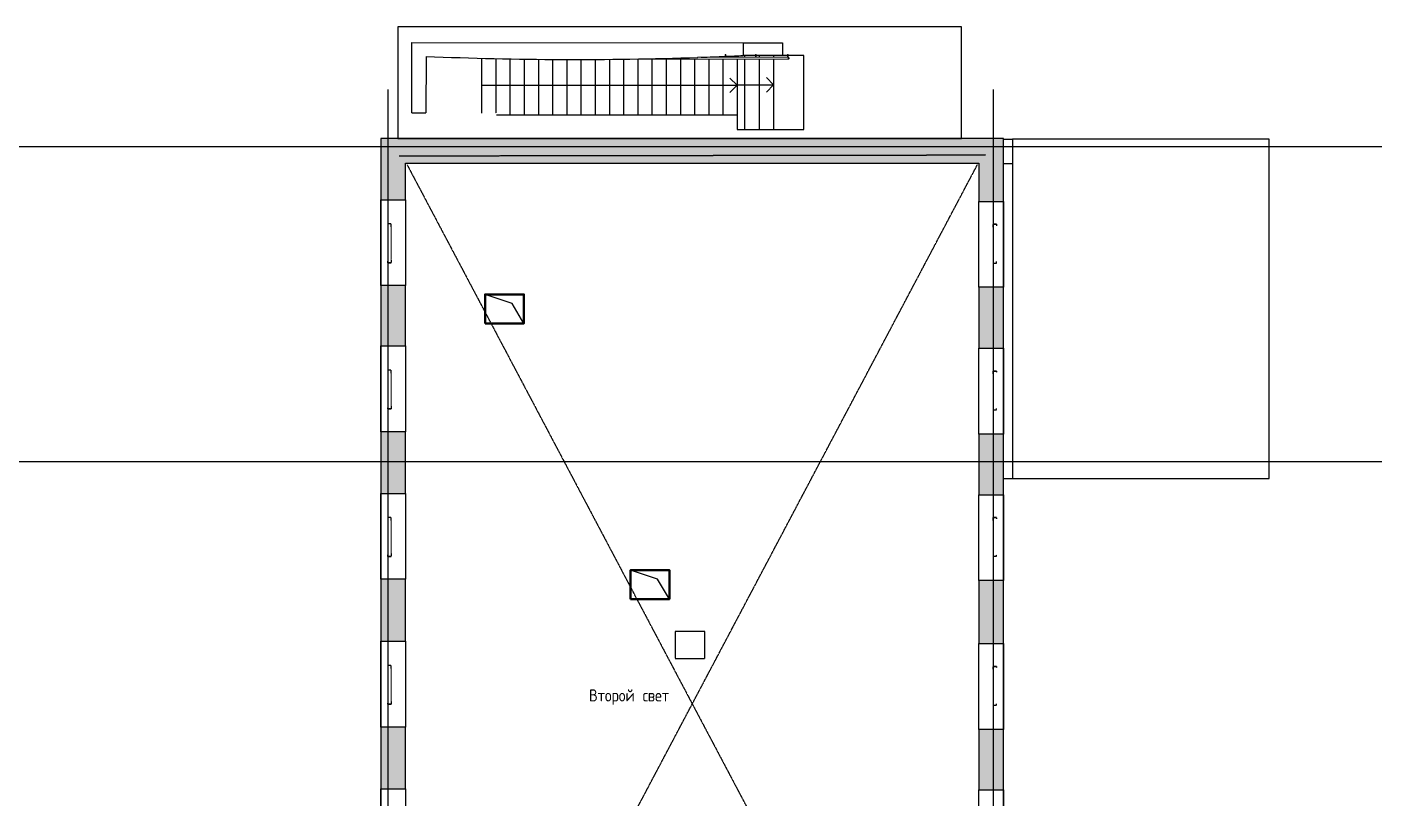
# Model space of a CAD drawing. Header units: millimetres. Extents: x -99936 to 523262, y -63190 to 327013.
# Drawn here: x 11149 to 38965, y 29916 to 45825 of the extents above; entities that cross this region are included whole.
import ezdxf

# ---------------------------------------------------------------- set-up
doc = ezdxf.new("R2010")
doc.units = ezdxf.units.MM
for name, pattern in [('ADSK_Линия сетки', [25, 20, -2.5, 0, -2.5]), ('ADSK_Сверху', [4.5, 3, -1.5]), ('ADSK_Снесено', [4.5, 3, -1.5])]:
    doc.linetypes.add(name, pattern=pattern)
for name, color, linetype, lineweight, true_color in [('_ Окна', 5, 'Continuous', 30, 0x0000ff), ('Линии', 7, 'Continuous', 9, 0x00a600), ('Стены наружные', 1, 'ADSK_Снесено', 18, 0xff0000)]:
    doc.layers.add(name, color=color, linetype=linetype, lineweight=lineweight, true_color=true_color)
for name, color, linetype, lineweight in [('Аннотация', 7, 'Continuous', 9), ('ДУ', 5, 'Continuous', 50), ('Лестницы', 7, 'Continuous', 18), ('Ограждение', 251, 'Continuous', 18), ('Окна', 251, 'Continuous', 18), ('Перекрытие', 7, 'Continuous', 18), ('Стрелки вверх', 7, 'Continuous', 18)]:
    doc.layers.add(name, color=color, linetype=linetype, lineweight=lineweight)
doc.styles.add('GOST Common_2', font='GOST Common_0.ttf', dxfattribs={"width": 0.9, "height": 250})

# ---------------------------------------------------------------- blocks, each defined once
blk = doc.blocks.new('Витраж-тент со смещением вовне - 60мм 30 сдвиг-1466949-01 План 1-го этажа маркировочный')
at = {"layer": '_ Окна', "color": 161, "linetype": 'ADSK_Сверху', "true_color": 0xaaaaff}
for p, q in [((-400, 25), (-400, -45)), ((-400, 25), (-371, 25)), ((-400, -45), (-400, 25)), ((400, 25), (370, 25)), ((400, -45), (400, 25)), ((400, -45), (400, 25)), ((-340, -45), (-400, -45)), ((-340, -35), (-340, -45)), ((340, -35), (340, -45)), ((340, -45), (400, -45))]:
    blk.add_line(p, q, dxfattribs=at)
at = {"layer": 'Окна', "color": 161, "linetype": 'ADSK_Сверху', "true_color": 0xaaaaff}
blk.add_line((-340, -45), (340, -45), dxfattribs=at)
blk = doc.blocks.new('Витраж-тент со смещением вовне - 60мм 30 сдвиг-V7-01 План 1-го этажа маркировочный')
at = {"layer": '_ Окна', "color": 161, "linetype": 'ADSK_Сверху', "true_color": 0xaaaaff}
for p, q in [((-400, 25), (-400, -45)), ((-400, 25), (-370, 25)), ((-400, -45), (-400, 25)), ((400, 25), (370, 25)), ((400, -45), (400, 25)), ((400, -45), (400, 25)), ((-340, -45), (-400, -45)), ((-340, -35), (-340, -45)), ((340, -35), (340, -45)), ((340, -45), (400, -45))]:
    blk.add_line(p, q, dxfattribs=at)
at = {"layer": 'Окна', "color": 161, "linetype": 'ADSK_Сверху', "true_color": 0xaaaaff}
blk.add_line((-340, -45), (340, -45), dxfattribs=at)
blk = doc.blocks.new('Витраж-тент со смещением вовне - 60мм 30 сдвиг-1467065-01 План 1-го этажа маркировочный')
at = {"layer": '_ Окна', "color": 161, "linetype": 'ADSK_Сверху', "true_color": 0xaaaaff}
for p, q in [((-400, 25), (-400, -45)), ((-400, 25), (-370, 25)), ((-400, -45), (-400, 25)), ((400, 25), (370, 25)), ((400, -45), (400, 25)), ((400, -45), (400, 25)), ((-340, -45), (-400, -45)), ((-340, -35), (-340, -45)), ((340, -35), (340, -45)), ((340, -45), (400, -45))]:
    blk.add_line(p, q, dxfattribs=at)
at = {"layer": 'Окна', "color": 161, "linetype": 'ADSK_Сверху', "true_color": 0xaaaaff}
blk.add_line((-340, -45), (340, -45), dxfattribs=at)
blk = doc.blocks.new('Тип перил - Перила_Внутренний_-1199498-01 План 1-го этажа маркировочный')
at = {"layer": 'Ограждение'}
for p, q in [((23454, 45162), (25944, 45159)), ((25944, 45199), (24996, 45200)), ((26566, 45199), (25944, 45199)), ((25944, 45159), (26566, 45159)), ((26868, 45199), (26579, 45199)), ((26579, 45159), (26868, 45159)), ((26868, 45177), (26868, 45182))]:
    blk.add_line(p, q, dxfattribs=at)
at = {"layer": 'Ограждение', "flags": 128}
for points in [[(26579, 45199), (26578, 45199), (26577, 45199), (26576, 45199), (26575, 45199), (26573, 45199), (26572, 45199), (26571, 45199), (26570, 45199), (26569, 45199), (26568, 45199), (26567, 45199), (26566, 45199)], [(26566, 45159), (26567, 45159), (26568, 45159), (26569, 45159), (26571, 45159), (26572, 45159), (26573, 45159), (26574, 45159), (26575, 45159), (26576, 45159), (26578, 45159), (26579, 45159), (26579, 45159)]]:
    blk.add_lwpolyline(points, dxfattribs=at)
blk = doc.blocks.new('Тип перил - D40-138916-01 План 1-го этажа маркировочный')
at = {"layer": 'Ограждение', "flags": 128}
for points in [[(20, 0), (20, 1), (20, 2), (20, 2), (20, 3), (20, 4), (19, 5), (19, 6), (19, 6), (19, 7), (18, 8), (18, 9), (18, 9), (17, 10), (17, 11), (17, 11), (16, 12), (16, 13), (15, 13), (14, 14), (14, 14), (13, 15), (13, 15), (12, 16), (11, 16), (11, 17), (10, 17), (9, 18), (9, 18), (8, 18), (7, 19), (6, 19), (6, 19), (5, 19), (4, 20), (3, 20), (3, 20), (2, 20), (1, 20), (0, 20), (0, 20)], [(0, -20), (1, -20), (2, -20), (2, -20), (3, -20), (4, -20), (5, -19), (6, -19), (6, -19), (7, -19), (8, -18), (9, -18), (9, -18), (10, -17), (11, -17), (11, -17), (12, -16), (13, -16), (13, -15), (14, -14), (14, -14), (15, -13), (15, -13), (16, -12), (16, -11), (17, -11), (17, -10), (18, -9), (18, -9), (18, -8), (19, -7), (19, -6), (19, -6), (19, -5), (20, -4), (20, -3), (20, -3), (20, -2), (20, -1), (20, 0), (20, 0)]]:
    blk.add_lwpolyline(points, dxfattribs=at)
blk = doc.blocks.new('Тип перил - Перила_Внутренний_-V22-01 План 1-го этажа маркировочный')
at = {"layer": 'Ограждение'}
for p, q in [((23454, 45162), (25935, 45159)), ((25002, 45200), (25935, 45199)), ((25935, 45199), (26557, 45199)), ((25935, 45159), (26557, 45159)), ((26579, 45199), (26557, 45199)), ((26579, 45159), (26557, 45159)), ((26579, 45199), (26868, 45199)), ((26579, 45159), (26868, 45159)), ((26868, 45199), (26868, 45159))]:
    blk.add_line(p, q, dxfattribs=at)
blk = doc.blocks.new('Тип перил - Перила_Внутренний_-1199754-01 План 1-го этажа маркировочный')
at = {"layer": 'Ограждение', "flags": 128}
for points in [[(26571, 45199), (26570, 45199), (26569, 45199), (26568, 45199), (26567, 45199), (26566, 45199)], [(26566, 45159), (26567, 45159), (26568, 45159), (26569, 45159), (26571, 45159)], [(26579, 45199), (26578, 45199), (26577, 45199), (26576, 45199), (26575, 45199), (26573, 45199), (26572, 45199)], [(26572, 45159), (26573, 45159), (26574, 45159), (26575, 45159), (26576, 45159), (26578, 45159), (26579, 45159), (26579, 45159)]]:
    blk.add_lwpolyline(points, dxfattribs=at)
blk = doc.blocks.new('Тип перил - D40-V23-01 План 1-го этажа маркировочный')
at = {"layer": 'Ограждение', "flags": 128}
for points in [[(20, 0), (20, 1), (20, 2), (20, 2), (20, 3), (20, 4), (19, 5), (19, 6), (19, 6), (19, 7), (18, 8), (18, 9), (18, 9), (17, 10), (17, 11), (17, 11), (16, 12), (16, 13), (15, 13), (14, 14), (14, 14), (13, 15), (13, 15), (12, 16), (11, 16), (11, 17), (10, 17), (9, 18), (9, 18), (8, 18), (7, 19), (6, 19), (6, 19), (5, 19)], [(10, -17), (11, -17), (11, -17), (12, -16), (13, -16), (13, -15), (14, -14), (14, -14), (15, -13), (15, -13), (16, -12), (16, -11), (17, -11), (17, -10), (18, -9), (18, -9), (18, -8), (19, -7), (19, -6), (19, -6), (19, -5), (20, -4), (20, -3), (20, -3), (20, -2), (20, -1), (20, 0), (20, 0)], [(6, -19), (6, -19), (7, -19), (8, -18), (9, -18), (9, -18)]]:
    blk.add_lwpolyline(points, dxfattribs=at)
blk = doc.blocks.new('Тип перил - Перила_Внутренний_-V24-01 План 1-го этажа маркировочный')
at = {"layer": 'Ограждение'}
for p, q in [((26579, 45199), (26566, 45199)), ((26579, 45159), (26566, 45159))]:
    blk.add_line(p, q, dxfattribs=at)
blk = doc.blocks.new('ADSK_Ограждение_Опоры_Г_образная - D15 высота60 консоль80-139754-01 План 1-го этажа маркировочный')
at = {"layer": 'Линии', "color": 8, "lineweight": 18, "true_color": 0x808080}
for p, q in [((-7.5, 20), (-7.5, 80)), ((0, 80), (-7.5, 80)), ((7.5, 80), (0, 80)), ((7.5, 80), (7.5, 20))]:
    blk.add_line(p, q, dxfattribs=at)
blk = doc.blocks.new('ADSK_Ограждение_Опоры_Г_образная - D15 высота60 консоль80-V25-01 План 1-го этажа маркировочный')
at = {"layer": 'Ограждение'}
for p, q in [((-7.5, 20), (-7.5, 80)), ((0, 80), (-7.5, 80)), ((7.5, 80), (0, 80)), ((7.5, 80), (7.5, 20))]:
    blk.add_line(p, q, dxfattribs=at)
blk = doc.blocks.new('ADSK_Ограждение_Опоры_Г_образная - D15 высота60 консоль80-V26-01 План 1-го этажа маркировочный')
at = {"layer": 'Ограждение'}
for p, q in [((0, 80), (-8, 80)), ((-8, 20), (-8, 80)), ((8, 80), (0, 80)), ((8, 80), (8, 20))]:
    blk.add_line(p, q, dxfattribs=at)

msp = doc.modelspace()

# ---------------------------------------------------------------- hatches: boundary and pattern name
at = {"layer": 'Стены наружные', "linetype": 'Continuous', "lineweight": 25, "true_color": 0x636466}
msp.add_hatch(color=251, dxfattribs=at).paths.add_polyline_path([(27800.627, 43015.127), (30807.016, 43015.127), (30807.016, 43525.127), (18455.835, 43525.127), (18455.835, 43015.127), (23341.691, 43015.127)])
h = msp.add_hatch(color=251, dxfattribs=at)
h.paths.add_polyline_path([(31317.016, 20934.059), (31317.016, 22264.92), (30807.016, 22264.92), (30807.016, 20934.059)])
h.paths.add_polyline_path([(30807.016, 24034.92), (31317.016, 24034.92), (31317.016, 25282.897), (30807.016, 25282.897)])
h.paths.add_polyline_path([(31317.016, 27052.897), (31317.016, 28312.873), (30807.016, 28312.873), (30807.016, 27052.897)])
h.paths.add_polyline_path([(31317.016, 30082.873), (31317.016, 31332.84), (30807.016, 31332.84), (30807.016, 30082.873)])
h.paths.add_polyline_path([(31317.016, 33102.84), (31317.016, 34405.128), (30807.016, 34405.128), (30807.016, 33102.84)])
h.paths.add_polyline_path([(31317.016, 36175.128), (31317.016, 37426.126), (30807.016, 37426.126), (30807.016, 36175.128)])
h.paths.add_polyline_path([(31317.016, 39196.126), (31317.016, 40455.128), (30807.016, 40455.128), (30807.016, 39196.126)])
h.paths.add_polyline_path([(31317.016, 42225.128), (31317.016, 43525.127), (30807.016, 43525.127), (30807.016, 42225.128)])
h = msp.add_hatch(color=251, dxfattribs=at)
h.paths.add_polyline_path([(18455.835, 20408.632), (18965.835, 20408.632), (18965.835, 22247.07), (18455.835, 22247.07), (18455.835, 20652.473)])
h.paths.add_polyline_path([(18882.756, 24017.07), (18965.835, 24017.07), (18965.835, 25289.208), (18455.835, 25289.208), (18455.835, 24017.07)])
h.paths.add_polyline_path([(18455.835, 27059.208), (18965.835, 27059.208), (18965.835, 28334.137), (18455.835, 28334.137), (18455.835, 27100.047)])
h.paths.add_polyline_path([(18882.756, 30104.137), (18965.835, 30104.137), (18965.835, 31381.187), (18455.835, 31381.187), (18455.835, 30104.137)])
h.paths.add_polyline_path([(18455.835, 33151.187), (18965.835, 33151.187), (18965.835, 34431.155), (18455.835, 34431.155), (18455.835, 33474.196)])
h.paths.add_polyline_path([(18965.835, 36201.155), (18965.835, 37474.168), (18455.835, 37474.168), (18455.835, 36201.155), (18882.756, 36201.155)])
h.paths.add_polyline_path([(18882.756, 39244.168), (18965.835, 39244.168), (18965.835, 40490.185), (18455.835, 40490.185), (18455.835, 39244.168)])
h.paths.add_polyline_path([(18882.756, 42260.185), (18965.835, 42260.185), (18965.835, 43015.127), (18455.835, 43015.127), (18455.835, 42260.185)])

# ---------------------------------------------------------------- linework, layer by layer
at = {"linetype": 'ADSK_Линия сетки', "lineweight": 25}
for p, q in [((18609.91, -4984.787), (18609.91, 44534.787)), ((31109.91, -4984.787), (31109.91, 44534.787)), ((-11086.225, 43356.788), (57141.718, 43356.788)), ((-11086.225, 36856.788), (57141.718, 36856.788))]:
    msp.add_line(p, q, dxfattribs=at)
at = {"color": 251, "lineweight": 25, "true_color": 0x636466}
msp.add_lwpolyline([(11305.236, 20918.632), (11305.236, 17842.184), (18515.92, 17781.121), (38729.704, 17793.798), (38729.704, 20934.059), (31317.016, 20934.059), (31317.016, 43525.127), (18455.835, 43525.127), (18455.835, 20918.632), (11305.236, 20918.632)], dxfattribs=at)
at = {"layer": 'ДУ', "lineweight": 25}
for p, q in [((21165.845, 40117.167), (20609.911, 40303.22)), ((21409.911, 39707.22), (21165.845, 40117.167)), ((24170.088, 34430.925), (23614.153, 34616.977)), ((24414.153, 34020.977), (24170.088, 34430.925))]:
    msp.add_line(p, q, dxfattribs=at)
at = {"layer": 'ДУ'}
for points in [[(20609.911, 39707.22), (20609.911, 40307.22), (21409.911, 40307.22), (21409.911, 39707.22)], [(23614.153, 34020.977), (23614.153, 34620.977), (24414.153, 34620.977), (24414.153, 34020.977)]]:
    msp.add_lwpolyline(points, close=True, dxfattribs=at)
at = {"layer": 'Лестницы', "color": 251, "linetype": 'ADSK_Снесено', "lineweight": 25, "true_color": 0x636466}
for p, q in [((20536.619, 45180.577), (20536.619, 44046.99)), ((20536.619, 45180.577), (20536.619, 44046.99)), ((20829.819, 45173.872), (20829.819, 44045.226)), ((20829.819, 45173.872), (20829.819, 44045.226)), ((21123.019, 45167.167), (21123.019, 44012.329)), ((21123.019, 45167.167), (21123.019, 44012.329)), ((21416.219, 45162.436), (21416.219, 44012.329)), ((21416.219, 45162.436), (21416.219, 44012.329)), ((21709.419, 45159.46), (21709.419, 44012.329)), ((21709.419, 45159.46), (21709.419, 44012.329)), ((22002.619, 45156.484), (22002.619, 44012.329)), ((22002.619, 45156.484), (22002.619, 44012.329)), ((22295.819, 45154.777), (22295.819, 44012.329)), ((22295.819, 45154.777), (22295.819, 44012.329)), ((22589.019, 45155.528), (22589.019, 44012.329)), ((22589.019, 45155.528), (22589.019, 44012.329)), ((22882.219, 45156.28), (22882.219, 44012.329)), ((22882.219, 45156.28), (22882.219, 44012.329)), ((23175.419, 45157.596), (23175.419, 44012.329)), ((23175.419, 45157.596), (23175.419, 44012.329)), ((23468.619, 45161.845), (23468.619, 44012.329)), ((23468.619, 45161.845), (23468.619, 44012.329)), ((23761.819, 45161.543), (23761.819, 44012.329)), ((23761.819, 45161.543), (23761.819, 44012.329)), ((24055.019, 45161.241), (24055.019, 44012.329)), ((24055.019, 45161.241), (24055.019, 44012.329)), ((24348.219, 45160.94), (24348.219, 44012.329)), ((24348.219, 45160.94), (24348.219, 44012.329)), ((24641.419, 45160.638), (24641.419, 44012.329)), ((24641.419, 45160.638), (24641.419, 44012.329)), ((24934.619, 45160.337), (24934.619, 44012.329)), ((24934.619, 45160.337), (24934.619, 44012.329)), ((25227.819, 45206.624), (25227.819, 45200.035)), ((25227.819, 45206.624), (25227.819, 45200.035)), ((25227.819, 45160.035), (25227.819, 44012.329)), ((25227.819, 45160.035), (25227.819, 44012.329)), ((25521.019, 45218.565), (25521.019, 45199.734)), ((25521.019, 45218.565), (25521.019, 45199.734)), ((25521.019, 45159.733), (25521.019, 44012.329)), ((25521.019, 45159.733), (25521.019, 44012.329)), ((25795.159, 45229.729), (25814.219, 45229.729)), ((25814.219, 45229.729), (25814.219, 45199.432)), ((25814.219, 45159.432), (25814.219, 44012.329)), ((20841.615, 44012.329), (21123.019, 44012.329)), ((21123.019, 44012.329), (21416.219, 44012.329)), ((21416.219, 44012.329), (21709.419, 44012.329)), ((21709.419, 44012.329), (22002.619, 44012.329)), ((22002.619, 44012.329), (22295.819, 44012.329)), ((22295.819, 44012.329), (22589.019, 44012.329)), ((22589.019, 44012.329), (22882.219, 44012.329)), ((22882.219, 44012.329), (23175.419, 44012.329)), ((23175.419, 44012.329), (23468.619, 44012.329)), ((23468.619, 44012.329), (23761.819, 44012.329)), ((23761.819, 44012.329), (24055.019, 44012.329)), ((24055.019, 44012.329), (24348.219, 44012.329)), ((24348.219, 44012.329), (24641.419, 44012.329)), ((24641.419, 44012.329), (24934.619, 44012.329)), ((24934.619, 44012.329), (25227.819, 44012.329)), ((25227.819, 44012.329), (25521.019, 44012.329)), ((25521.019, 44012.329), (25814.219, 44012.329))]:
    msp.add_line(p, q, dxfattribs=at)
at = {"layer": 'Лестницы', "color": 251, "lineweight": 25, "true_color": 0x636466}
for p, q in [((25967.654, 45239.308), (25967.654, 45199.308)), ((25967.654, 45239.308), (25967.654, 45199.308)), ((25967.654, 45159.299), (25967.654, 43709.215)), ((25967.654, 45159.299), (25967.654, 43709.215)), ((26267.654, 45239.308), (26267.654, 45199.308)), ((26267.654, 45239.308), (26267.654, 45199.308)), ((26267.654, 45159.299), (26267.654, 43709.694)), ((26267.654, 45159.299), (26267.654, 43709.694)), ((26567.654, 45239.308), (26567.654, 45198.922)), ((26567.654, 45159.677), (26567.654, 43710.173)), ((25814.219, 44012.329), (25814.703, 43708.971)), ((25814.703, 43708.971), (25967.654, 43709.215)), ((25967.654, 43709.215), (26267.654, 43709.694)), ((26267.654, 43709.694), (26567.654, 43710.173))]:
    msp.add_line(p, q, dxfattribs=at)
at = {"layer": 'Линии', "color": 251, "lineweight": 25, "true_color": 0x636466}
for p, q in [((19099.586, 44055.25), (19093.585, 45506.345)), ((19093.585, 45506.345), (25934.994, 45499.308)), ((25934.994, 45499.308), (25934.726, 45239.308)), ((25934.86, 45499.308), (26747.654, 45499.308)), ((25934.86, 45499.308), (25934.86, 45239.308)), ((26747.654, 45499.308), (26747.654, 45239.308)), ((19391.847, 45218.645), (19384.086, 44054.765)), ((25934.726, 45239.308), (25934.539, 45239.308)), ((25934.722, 45235.413), (25934.539, 45239.308)), ((26194.915, 45239.308), (25934.86, 45239.308)), ((26747.654, 45239.308), (26209.404, 45239.308)), ((19099.586, 44055.25), (19284.092, 44056.013)), ((19284.088, 44055.431), (19284.092, 44056.013)), ((19284.088, 44055.431), (19384.086, 44054.765)), ((31317.016, 43512.621), (31501.287, 43512.621)), ((31501.344, 43002.621), (31317.016, 43002.621)), ((31502.016, 37016.449), (31502.016, 36509.089)), ((31317.016, 36509.089), (31502.038, 36509.089))]:
    msp.add_line(p, q, dxfattribs=at)
at = {"layer": 'Линии', "color": 251, "linetype": 'ADSK_Сверху', "lineweight": 25, "true_color": 0x636466}
for p, q in [((18997.835, 42983.127), (30775.016, 20733.793)), ((18997.835, 20729.565), (30775.016, 42983.127))]:
    msp.add_line(p, q, dxfattribs=at)
at = {"layer": 'Линии', "color": 251, "lineweight": 25, "true_color": 0x636466}
for start, end in [(267.59736909, 271.96915062), (272.02208202, 272.40940839), (272.42070586, 272.69629459)]:
    msp.add_arc((22474.996, 118699.704), 73545.713, start, end, dxfattribs=at)
at = {"layer": 'Перекрытие', "color": 251, "lineweight": 25, "true_color": 0x636466}
for p, q in [((26567.654, 45239.308), (26567.654, 45198.922)), ((26567.654, 45159.677), (26567.654, 43710.173)), ((26853.533, 45239.308), (26747.654, 45239.308)), ((27187.654, 45239.308), (26868.022, 45239.308)), ((27187.654, 43711.162), (27187.654, 45239.308)), ((26567.654, 43710.173), (27187.654, 43711.162)), ((36800.451, 43512.621), (31501.287, 43512.621)), ((31501.287, 43512.621), (31502.073, 36509.089)), ((36800.451, 36509.089), (36800.451, 43512.621)), ((31502.073, 36509.089), (36800.451, 36509.089))]:
    msp.add_line(p, q, dxfattribs=at)
at = {"layer": 'Перекрытие', "color": 251, "linetype": 'ADSK_Сверху', "lineweight": 25, "true_color": 0x636466}
for p, q in [((18832.618, 43166.51), (30950.44, 43185.439)), ((25149.574, 33351.632), (24536.574, 33351.632)), ((24536.574, 33351.632), (24536.574, 32798.632)), ((25149.574, 32798.632), (25149.574, 33351.632)), ((24536.574, 32798.632), (25149.574, 32798.632))]:
    msp.add_line(p, q, dxfattribs=at)
at = {"layer": 'Перекрытие', "color": 251, "lineweight": 25, "true_color": 0x636466}
msp.add_lwpolyline([(18806.091, 43525.127), (30447.429, 43525.127), (30447.429, 45825.165), (18806.091, 45825.165)], close=True, dxfattribs=at)
at = {"layer": 'Стены наружные', "color": 251, "linetype": 'Continuous', "lineweight": 25, "true_color": 0x636466}
for p, q in [((31317.016, 43525.127), (18455.835, 43525.127)), ((18455.835, 43525.127), (18455.835, 42260.185)), ((31317.016, 42225.128), (31317.016, 43525.127)), ((18965.835, 43015.127), (30807.016, 43015.127)), ((18965.835, 42260.185), (18965.835, 43015.127)), ((30807.016, 43015.127), (30807.016, 42225.128)), ((18455.835, 42260.185), (18965.835, 42260.185)), ((18455.835, 40490.185), (18455.835, 42260.185)), ((18965.835, 42260.185), (18965.835, 40490.185)), ((30807.016, 42225.128), (31317.016, 42225.128)), ((30807.016, 40455.128), (30807.016, 42225.128)), ((31317.016, 42225.128), (31317.016, 40455.128)), ((18455.835, 40490.185), (18455.835, 39244.168)), ((18965.835, 40490.185), (18455.835, 40490.185)), ((18965.835, 39244.168), (18965.835, 40490.185)), ((31317.016, 40455.128), (30807.016, 40455.128)), ((30807.016, 40455.128), (30807.016, 39196.126)), ((31317.016, 39196.126), (31317.016, 40455.128)), ((18455.835, 39244.168), (18965.835, 39244.168)), ((18455.835, 37474.168), (18455.835, 39244.168)), ((18965.835, 39244.168), (18965.835, 37474.168)), ((30807.016, 39196.126), (31317.016, 39196.126)), ((30807.016, 37426.126), (30807.016, 39196.126)), ((31317.016, 39196.126), (31317.016, 37426.126)), ((18455.835, 37474.168), (18455.835, 36201.155)), ((18965.835, 37474.168), (18455.835, 37474.168)), ((18965.835, 36201.155), (18965.835, 37474.168)), ((31317.016, 37426.126), (30807.016, 37426.126)), ((30807.016, 37426.126), (30807.016, 36175.128)), ((31317.016, 36175.128), (31317.016, 37426.126)), ((18455.835, 36201.155), (18965.835, 36201.155)), ((18455.835, 34431.155), (18455.835, 36201.155)), ((18965.835, 36201.155), (18965.835, 34431.155)), ((30807.016, 36175.128), (31317.016, 36175.128)), ((30807.016, 34405.128), (30807.016, 36175.128)), ((31317.016, 36175.128), (31317.016, 34405.128)), ((18455.835, 34431.155), (18455.835, 33151.187)), ((18965.835, 34431.155), (18455.835, 34431.155)), ((18965.835, 33151.187), (18965.835, 34431.155)), ((31317.016, 34405.128), (30807.016, 34405.128)), ((30807.016, 34405.128), (30807.016, 33102.84)), ((31317.016, 33102.84), (31317.016, 34405.128)), ((18455.835, 33151.187), (18965.835, 33151.187)), ((18455.835, 31381.187), (18455.835, 33151.187)), ((18965.835, 33151.187), (18965.835, 31381.187)), ((30807.016, 33102.84), (31317.016, 33102.84)), ((30807.016, 31332.84), (30807.016, 33102.84)), ((31317.016, 33102.84), (31317.016, 31332.84)), ((18455.835, 31381.187), (18455.835, 30104.137)), ((18965.835, 31381.187), (18455.835, 31381.187)), ((18965.835, 30104.137), (18965.835, 31381.187)), ((31317.016, 31332.84), (30807.016, 31332.84)), ((30807.016, 31332.84), (30807.016, 30082.873)), ((31317.016, 30082.873), (31317.016, 31332.84)), ((18455.835, 30104.137), (18965.835, 30104.137)), ((18455.835, 28334.137), (18455.835, 30104.137)), ((18965.835, 30104.137), (18965.835, 28334.137)), ((30807.016, 30082.873), (31317.016, 30082.873)), ((30807.016, 28312.873), (30807.016, 30082.873)), ((31317.016, 30082.873), (31317.016, 28312.873))]:
    msp.add_line(p, q, dxfattribs=at)
at = {"layer": 'Стрелки вверх', "color": 251, "lineweight": 25, "true_color": 0x636466}
for p, q in [((20536.619, 44621.029), (20829.819, 44621.029)), ((20829.819, 44621.029), (21123.019, 44621.029)), ((21123.019, 44621.029), (21416.219, 44621.029)), ((21416.219, 44621.029), (21709.419, 44621.029)), ((21709.419, 44621.029), (22002.619, 44621.029)), ((22002.619, 44621.029), (22295.819, 44621.029)), ((22295.819, 44621.029), (22589.019, 44621.029)), ((22589.019, 44621.029), (22882.219, 44621.029)), ((22882.219, 44621.029), (23175.419, 44621.029)), ((23175.419, 44621.029), (23468.619, 44621.029)), ((23468.619, 44621.029), (23761.819, 44621.029)), ((23761.819, 44621.029), (24055.019, 44621.029)), ((24055.019, 44621.029), (24348.219, 44621.029)), ((24348.219, 44621.029), (24641.419, 44621.029)), ((24641.419, 44621.029), (24934.619, 44621.029)), ((24934.619, 44621.029), (25227.819, 44621.029)), ((25227.819, 44621.029), (25521.019, 44621.029)), ((25521.019, 44621.029), (25814.219, 44621.029)), ((25814.219, 44621.029), (25664.219, 44771.029)), ((25814.219, 44621.029), (25664.219, 44471.029)), ((25814.219, 44631.076), (25967.654, 44631.076)), ((25967.654, 44631.076), (26267.654, 44631.076)), ((26267.654, 44631.076), (26567.654, 44631.076)), ((26567.654, 44631.076), (26417.654, 44781.076)), ((26567.654, 44631.076), (26417.654, 44481.076))]:
    msp.add_line(p, q, dxfattribs=at)

# ---------------------------------------------------------------- block references
at = {"layer": '_ Окна', "color": 251, "linetype": 'ADSK_Сверху', "lineweight": 25, "true_color": 0x636466}
for name, p, rotation in [('Витраж-тент со смещением вовне - 60мм 30 сдвиг-V7-01 План 1-го этажа маркировочный', (18625.835, 41360.185), 89.99999999999993), ('Витраж-тент со смещением вовне - 60мм 30 сдвиг-1467065-01 План 1-го этажа маркировочный', (31147.016, 41355.128), 270.0000000000002), ('Витраж-тент со смещением вовне - 60мм 30 сдвиг-V7-01 План 1-го этажа маркировочный', (18625.835, 38344.168), 89.99999999999993), ('Витраж-тент со смещением вовне - 60мм 30 сдвиг-1467065-01 План 1-го этажа маркировочный', (31147.016, 38326.126), 270.0000000000002), ('Витраж-тент со смещением вовне - 60мм 30 сдвиг-V7-01 План 1-го этажа маркировочный', (18625.835, 35301.155), 89.99999999999993), ('Витраж-тент со смещением вовне - 60мм 30 сдвиг-1467065-01 План 1-го этажа маркировочный', (31147.016, 35305.128), 270.0000000000002), ('Витраж-тент со смещением вовне - 60мм 30 сдвиг-1466949-01 План 1-го этажа маркировочный', (18625.835, 32251.187), 89.99999999999993), ('Витраж-тент со смещением вовне - 60мм 30 сдвиг-1467065-01 План 1-го этажа маркировочный', (31147.016, 32232.84), 270.0000000000002)]:
    msp.add_blockref(name, p, dxfattribs=dict(at, rotation=rotation))
at = {"layer": 'Линии', "color": 251, "lineweight": 25, "true_color": 0x636466, "rotation": 359.9410660476429}
msp.add_blockref('ADSK_Ограждение_Опоры_Г_образная - D15 высота60 консоль80-139754-01 План 1-го этажа маркировочный', (25573.981, 45179.679), dxfattribs=at)
at = {"layer": 'Ограждение', "color": 251, "lineweight": 25, "true_color": 0x636466}
for name, p in [('Тип перил - Перила_Внутренний_-1199498-01 План 1-го этажа маркировочный', (0, 0)), ('Тип перил - Перила_Внутренний_-V22-01 План 1-го этажа маркировочный', (0, 0)), ('ADSK_Ограждение_Опоры_Г_образная - D15 высота60 консоль80-V25-01 План 1-го этажа маркировочный', (26202.159, 45179.308)), ('Тип перил - Перила_Внутренний_-V24-01 План 1-го этажа маркировочный', (0, 0)), ('Тип перил - Перила_Внутренний_-1199754-01 План 1-го этажа маркировочный', (0, 0)), ('ADSK_Ограждение_Опоры_Г_образная - D15 высота60 консоль80-V26-01 План 1-го этажа маркировочный', (26860.778, 45179.308)), ('Тип перил - D40-138916-01 План 1-го этажа маркировочный', (26867.654, 45179.308)), ('Тип перил - D40-V23-01 План 1-го этажа маркировочный', (26867.654, 45179.308))]:
    msp.add_blockref(name, p, dxfattribs=at)

# ---------------------------------------------------------------- texts
at = {"layer": 'Аннотация', "color": 251, "lineweight": 25, "true_color": 0x636466, "char_height": 250, "attachment_point": 1, "style": 'GOST Common_2'}
for s, insert, width in [('Второй', (22754.162, 32159.362), 1248.22744), ('свет', (23861.443, 32159.362), 800.88581)]:
    msp.add_mtext(s, dxfattribs=dict(at, insert=insert, width=width))

doc.saveas('drawing.dxf')
